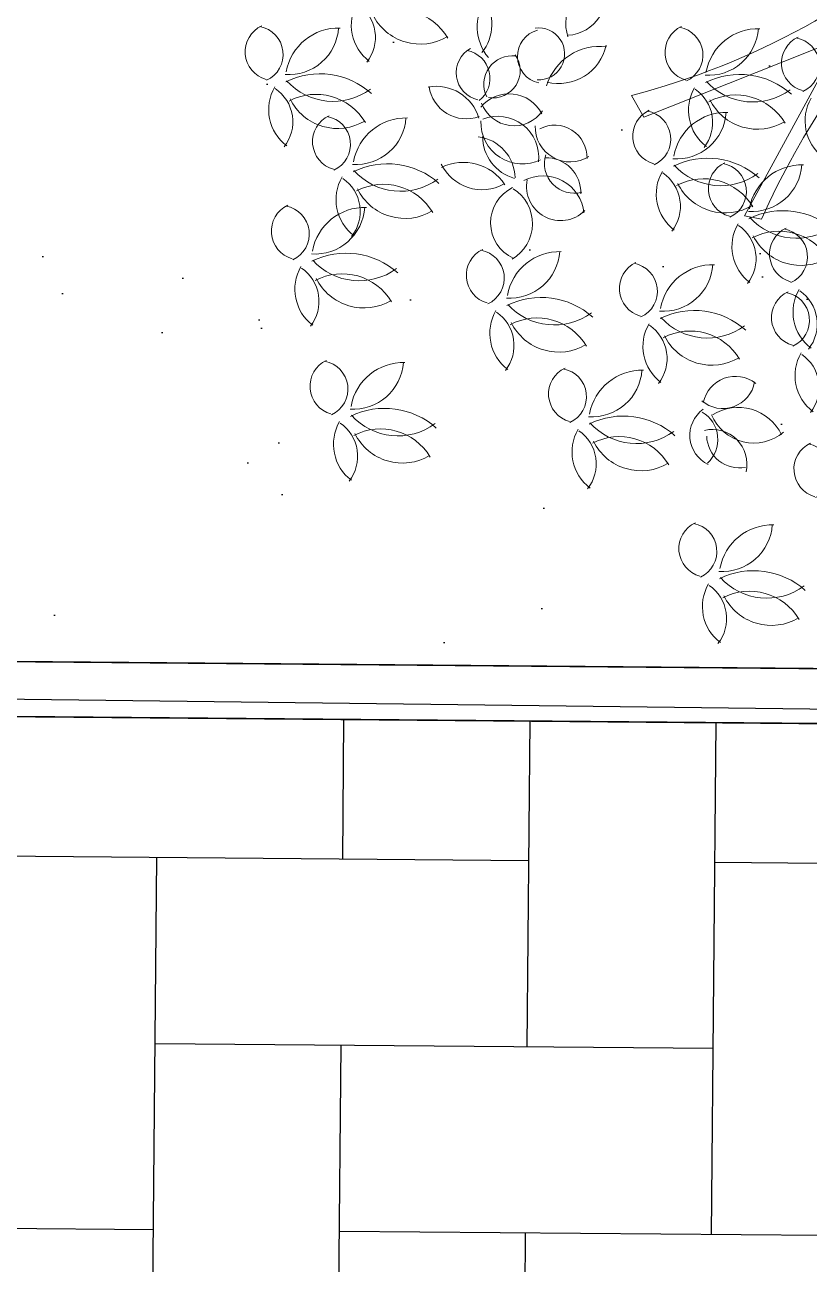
# Model space of a CAD drawing. Header units: millimetres. Extents: x 793 to 3159, y 750 to 2095.
# Drawn here: x 1251.225 to 1253.366, y 986.594 to 989.977 of the extents above; entities that cross this region are included whole.
import ezdxf

# ---------------------------------------------------------------- set-up
doc = ezdxf.new("R2010")
doc.units = ezdxf.units.MM
doc.linetypes.add('CENTER', pattern=[50.8, 31.75, -6.35, 6.35, -6.35])
doc.linetypes.add('CONTINUA', pattern=[0])
for name, color, linetype in [('A-PISOS', 252, 'Continuous'), ('A-PROY', 252, 'Continuous'), ('A-VEGETACION', 65, 'Continuous')]:
    doc.layers.add(name, color=color, linetype=linetype)
doc.layers.add('JUNTA DE AISLAMIENTO', color=7, linetype='Continuous', true_color=0x22d6dd)
doc.layers.add('JUNTA DE CONTROL', color=7, linetype='Continuous', true_color=0xf43e0b)
doc.styles.get("Standard").update_dxf_attribs({"font": 'arial.ttf'})
doc.linetypes.add('RAYACONTX', pattern='A,0.8,["X",Standard,S=0.08,R=0,X=0.025,Y=-0.04],0', length=0.8)

# ---------------------------------------------------------------- blocks, each defined once
blk = doc.blocks.new('A$C15914C01')
at = {"layer": 'A-PISOS', "linetype": 'CONTINUA', "ltscale": 0.5}
h = blk.add_hatch(dxfattribs=at)
h.set_pattern_fill('AR-HBONE', color=250, scale=0.005, angle=45)
h.set_pattern_definition([(90, (-2174.8441, -711.9263), (-0.508, 0.508), [1.524, -0.508]), (180, (-2174.8441, -711.4183), (-0.508, 0.508), [1.524, -0.508])])
h.paths.add_polyline_path([(73.8168, -6.7051), (67.8168, -6.7051), (67.8168, -10.6088), (73.8168, -10.6088)])
h.paths.add_polyline_path([(67.8168, -4.9051), (73.8168, -4.9051), (73.8168, -0.9983), (67.8168, -0.9983)])
blk = doc.blocks.new('XR-CONJUNTO$0$A$C458D45B7')
at = {"lineweight": 0, "extrusion": (-2.43104e-07, -5.45806e-06, 1)}
blk.add_lwpolyline([(0.1057, -1.746), (0.1681, -1.7494, -0.110183), (-0.0866, -0.95, -0.110183), (0.0225, -0.1181, 0.069274), (0.0548, -0.1083, -0.159056), (0.3751, -0.5382), (0.4313, -0.5098), (0.2694, -0.2414), (0.6188, -0.3643), (0.5483, -0.2962, -0.129481), (0.1024, -0.068, 0.184379), (0.1254, 0.0127), (0.8832, -0.1415), (0.8943, -0.0784), (0.1156, 0.0518, -0.487233), (0.1075, 0.0667, -0.157099), (0.4909, 0.4325), (0.4557, 0.4846), (0.2096, 0.2904), (0.2879, 0.6525), (0.2292, 0.5741, -0.1274), (0.063, 0.1098, -1.508538), (0.0487, 0.1166), (-0.0409, 1.3604), (-0.1014, 1.2588), (-0.0393, 0.4627, -0.187108), (-0.3498, 1.1361), (-0.3949, 1.1174), (-0.3356, 0.7801), (-0.586, 0.9428), (-0.6161, 0.9071, -0.222061), (-0.0345, 0.1193), (-0.0367, 0.1218), (-0.9935, 0.563), (-0.9683, 0.4373, -0.148996), (-0.7862, 0.3977), (-0.1177, 0.0214, -0.61159), (-0.1188, -0.006, -0.101655), (-1.381, -0.3864), (-1.4565, -0.4291), (-0.657, -0.3716, -0.12496), (-1.5382, -0.8654), (-1.5037, -0.924), (-0.968, -0.7054), (-1.2263, -1.1913), (-1.1801, -1.2004, -0.176723), (-0.0978, -0.0662, 0.164875), (-0.0374, -0.112, -0.122319), (-0.6656, -1.3725), (-0.6394, -1.3961), (-0.165, -0.7555, -0.101541), (-0.347, -1.7346), (-0.3067, -1.749), (-0.1198, -1.2235), (0.1057, -1.746)], format="xyb", close=True, dxfattribs=at)
at = {"lineweight": 0, "extrusion": (2.43104e-07, 5.45806e-06, -1)}
for centre, major_axis, start_param, end_param in [((-1.6027, -0.6693), (0.086, 0.0783, 0), 3.55062, 5.363168), ((-1.7206, -0.5916), (0.0749, -0.0823, 0), -1.194178, 0.664916), ((-1.8262, -0.6795), (0.0906, -0.0995, 0), 1.614915, 2.889535), ((-2.0476, -0.6746), (0.0938, 0.0854, 0), 0.129265, 1.395311), ((-2.1816, -0.6795), (0.0909, 0.0828, 0), 2.943806, 4.400315), ((-2.3482, -0.7139), (0.0813, 0.074, 0), 6.042078, 7.680112), ((-2.1744, -0.7941), (0.1055, -0.1158, 0), 3.38331, 4.908592), ((-2.1171, -0.5856), (0.0974, -0.107, 0), 0.190237, 1.841773), ((-1.3694, -0.7464), (0.0578, 0.0526, 0), 2.569534, 5.006064), ((-2.5155, -0.7546), (0.0578, 0.0526, 0), 2.569534, 5.006064), ((-2.5672, -0.7627), (0.0521, -0.0572, 0), 4.051015, 6.582941), ((-2.4752, -0.6805), (0.0917, -0.1007, 0), -0.777492, 0.800951), ((-2.338, -0.8334), (0.0977, -0.1073, 0), 2.477681, 3.902549), ((-1.7764, -0.7608), (0.0547, 0.0498, 0), 2.514693, 5.184025), ((-1.7922, -0.7543), (0.0477, -0.0524, 0), 3.730197, 7.076743), ((-1.4212, -0.7544), (0.0521, -0.0572, 0), 4.051015, 6.582941), ((-1.3292, -0.6723), (0.0917, -0.1007, 0), -0.777492, 0.800951), ((-1.192, -0.8251), (0.0977, -0.1073, 0), 2.477681, 3.902549), ((-1.051, -0.7726), (0.0578, 0.0526, 0), 2.569534, 5.006064), ((-1.1027, -0.7806), (0.0521, -0.0572, 0), 4.051015, 6.582941), ((-1.9413, -0.8068), (0.0509, -0.0559, 0), 0.945939, 3.367294), ((-1.624, -0.8846), (0.1127, 0.1027, 0), 4.169962, 5.561665), ((-1.7382, -0.7025), (0.0978, 0.089, 0), 0.938823, 2.542828), ((-2.002, -0.8225), (0.0572, 0.0521, 0), 5.641793, 7.92155), ((-1.8635, -0.8377), (0.0576, 0.0525, 0), 3.417735, 5.567883), ((-1.9167, -0.801), (0.055, 0.0501, 0), 0.107397, 2.469596), ((-2.3869, -1.0247), (0.156, 0.1421, 0), 4.983233, 6.17178), ((-1.2408, -1.0165), (0.156, 0.1421, 0), 4.983233, 6.17178), ((-2.3538, -0.717), (0.1269, 0.1155, 0), 1.666781, 3.133707), ((-2.0704, -0.9669), (0.0821, -0.0901, 0), 3.692575, 5.155285), ((-1.259, -0.9037), (0.0909, 0.0828, 0), 2.943806, 4.400315), ((-1.2077, -0.7087), (0.1269, 0.1155, 0), 1.666781, 3.133707), ((-1.2519, -1.0183), (0.1055, -0.1158, 0), 3.38331, 4.908592), ((-2.4051, -0.9119), (0.0909, 0.0828, 0), 2.943806, 4.400315), ((-2.5717, -0.9464), (0.0813, 0.074, 0), 6.042078, 7.680112), ((-2.3979, -1.0266), (0.1055, -0.1158, 0), 3.38331, 4.908592), ((-1.989, -0.8304), (0.0692, -0.076, 0), 0.38642, 2.157574), ((-1.8711, -0.9645), (0.0744, 0.0677, 0), 4.565806, 6.533384), ((-1.4256, -0.9381), (0.0813, 0.074, 0), 6.042078, 7.680112), ((-1.1946, -0.8098), (0.0974, -0.107, 0), 0.190237, 1.841773), ((-0.9405, -0.9299), (0.0909, 0.0828, 0), 2.943806, 4.400315), ((-2.3406, -0.818), (0.0974, -0.107, 0), 0.190237, 1.841773), ((-1.8588, -0.8569), (0.0633, -0.0695, 0), -0.241864, 1.949123), ((-1.4554, -0.9757), (0.0578, 0.0526, 0), 2.569534, 5.006064), ((-1.5071, -0.9838), (0.0521, -0.0572, 0), 4.051015, 6.582941), ((-1.4151, -0.9016), (0.0917, -0.1007, 0), -0.777492, 0.800951), ((-1.2779, -1.0544), (0.0977, -0.1073, 0), 2.477681, 3.902549), ((-2.3294, -0.9985), (0.0578, 0.0526, 0), 2.569534, 5.006064), ((-2.3812, -1.0065), (0.0521, -0.0572, 0), 4.051015, 6.582941), ((-2.2891, -0.9244), (0.0917, -0.1007, 0), -0.777492, 0.800951), ((-2.152, -1.0772), (0.0977, -0.1073, 0), 2.477681, 3.902549), ((-1.8349, -0.9416), (0.0765, -0.084, 0), 0.279297, 2.335483), ((-1.9016, -1.0376), (0.0829, 0.0754, 0), 5.072303, 7.119215), ((-1.7464, -1.0372), (0.0598, -0.0657, 0), 3.398385, 5.466877), ((-1.8235, -0.9794), (0.0806, -0.0885, 0), 1.008399, 2.302773), ((-1.7051, -0.9533), (0.0702, 0.0639, 0), 1.7289, 3.911271), ((-1.9684, -1.0956), (0.0847, 0.0771, 0), 5.565903, 6.997649), ((-2.2008, -1.2686), (0.156, 0.1421, 0), 4.983233, 6.17178), ((-1.9938, -1.1874), (0.1001, 0.0912, 0), 4.980953, 6.432495), ((-1.6923, -1.0522), (0.0603, 0.0549, 0), 2.047726, 4.165076), ((-1.7684, -1.1317), (0.0697, 0.0635, 0), 5.41227, 7.055783), ((-1.3268, -1.2458), (0.156, 0.1421, 0), 4.983233, 6.17178), ((-1.2476, -1.1172), (0.0578, 0.0526, 0), 2.569534, 5.006064), ((-2.1677, -0.9608), (0.1269, 0.1155, 0), 1.666781, 3.133707), ((-1.9446, -1.0025), (0.0914, 0.0833, 0), 1.806411, 3.423556), ((-1.7769, -1.1998), (0.0834, 0.076, 0), 4.961295, 6.910739), ((-1.345, -1.133), (0.0909, 0.0828, 0), 2.943806, 4.400315), ((-1.5116, -1.1674), (0.0813, 0.074, 0), 6.042078, 7.680112), ((-1.2937, -0.9381), (0.1269, 0.1155, 0), 1.666781, 3.133707), ((-1.3378, -1.2477), (0.1055, -0.1158, 0), 3.38331, 4.908592), ((-1.2994, -1.1252), (0.0521, -0.0572, 0), 4.051015, 6.582941), ((-1.2073, -1.043), (0.0917, -0.1007, 0), -0.777492, 0.800951), ((-1.0702, -1.1959), (0.0977, -0.1073, 0), 2.477681, 3.902549), ((-2.219, -1.1558), (0.0909, 0.0828, 0), 2.943806, 4.400315), ((-2.3856, -1.1902), (0.0813, 0.074, 0), 6.042078, 7.680112), ((-2.2118, -1.2704), (0.1055, -0.1158, 0), 3.38331, 4.908592), ((-1.7291, -1.1155), (0.0627, -0.0688, 0), -0.051798, 2.496029), ((-1.2805, -1.0391), (0.0974, -0.107, 0), 0.190237, 1.841773), ((-2.1546, -1.0619), (0.0974, -0.107, 0), 0.190237, 1.841773), ((-1.8126, -1.2153), (0.072, -0.0791, 0), 1.163391, 3.416553), ((-1.9175, -1.2184), (0.0757, -0.0831, 0), 4.435217, 6.484111), ((-2.4398, -1.2438), (0.0578, 0.0526, 0), 2.569534, 5.006064), ((-2.4915, -1.2519), (0.0521, -0.0572, 0), 4.051015, 6.582941), ((-2.3995, -1.1697), (0.0917, -0.1007, 0), -0.777492, 0.800951), ((-2.2623, -1.3226), (0.0977, -0.1073, 0), 2.477681, 3.902549), ((-1.119, -1.3873), (0.156, 0.1421, 0), 4.983233, 6.17178), ((-1.1372, -1.2745), (0.0909, 0.0828, 0), 2.943806, 4.400315), ((-1.3038, -1.3089), (0.0813, 0.074, 0), 6.042078, 7.680112), ((-1.0859, -1.0795), (0.1269, 0.1155, 0), 1.666781, 3.133707), ((-1.13, -1.3891), (0.1055, -0.1158, 0), 3.38331, 4.908592), ((-1.0728, -1.1806), (0.0974, -0.107, 0), 0.190237, 1.841773), ((-1.0791, -1.2944), (0.0578, 0.0526, 0), 2.569534, 5.006064), ((-1.1309, -1.3025), (0.0521, -0.0572, 0), 4.051015, 6.582941), ((-2.3111, -1.5139), (0.156, 0.1421, 0), 4.983233, 6.17178), ((-1.9065, -1.3598), (0.0578, 0.0526, 0), 2.569534, 5.006064), ((-1.9582, -1.3678), (0.0521, -0.0572, 0), 4.051015, 6.582941), ((-1.8662, -1.2856), (0.0917, -0.1007, 0), -0.777492, 0.800951), ((-1.729, -1.4385), (0.0977, -0.1073, 0), 2.477681, 3.902549), ((-2.3294, -1.4011), (0.0909, 0.0828, 0), 2.943806, 4.400315), ((-2.496, -1.4356), (0.0813, 0.074, 0), 6.042078, 7.680112), ((-2.2781, -1.2062), (0.1269, 0.1155, 0), 1.666781, 3.133707), ((-2.3222, -1.5158), (0.1055, -0.1158, 0), 3.38331, 4.908592), ((-1.4881, -1.3917), (0.0578, 0.0526, 0), 2.569534, 5.006064), ((-1.5398, -1.3998), (0.0521, -0.0572, 0), 4.051015, 6.582941), ((-1.4478, -1.3176), (0.0917, -0.1007, 0), -0.777492, 0.800951), ((-1.3106, -1.4705), (0.0977, -0.1073, 0), 2.477681, 3.902549), ((-2.2649, -1.3072), (0.0974, -0.107, 0), 0.190237, 1.841773), ((-1.7778, -1.6299), (0.156, 0.1421, 0), 4.983233, 6.17178), ((-1.0722, -1.4679), (0.0578, 0.0526, 0), 2.569534, 5.006064), ((-1.1239, -1.4759), (0.0521, -0.0572, 0), 4.051015, 6.582941), ((-0.9687, -1.4517), (0.0909, 0.0828, 0), 2.943806, 4.400315), ((-1.1353, -1.4861), (0.0813, 0.074, 0), 6.042078, 7.680112), ((-1.7447, -1.3221), (0.1269, 0.1155, 0), 1.666781, 3.133707), ((-1.7889, -1.6317), (0.1055, -0.1158, 0), 3.38331, 4.908592), ((-1.3594, -1.6618), (0.156, 0.1421, 0), 4.983233, 6.17178), ((-1.7961, -1.517), (0.0909, 0.0828, 0), 2.943806, 4.400315), ((-1.9626, -1.5515), (0.0813, 0.074, 0), 6.042078, 7.680112), ((-1.7316, -1.4231), (0.0974, -0.107, 0), 0.190237, 1.841773), ((-1.3777, -1.549), (0.0909, 0.0828, 0), 2.943806, 4.400315), ((-1.3264, -1.3541), (0.1269, 0.1155, 0), 1.666781, 3.133707), ((-1.3705, -1.6637), (0.1055, -0.1158, 0), 3.38331, 4.908592), ((-1.5443, -1.5835), (0.0813, 0.074, 0), 6.042078, 7.680112), ((-1.3132, -1.4551), (0.0974, -0.107, 0), 0.190237, 1.841773), ((-0.9618, -1.6252), (0.0909, 0.0828, 0), 2.943806, 4.400315), ((-1.1284, -1.6596), (0.0813, 0.074, 0), 6.042078, 7.680112), ((-2.3306, -1.6663), (0.0578, 0.0526, 0), 2.569534, 5.006064), ((-2.3824, -1.6743), (0.0521, -0.0572, 0), 4.051015, 6.582941), ((-2.2903, -1.5922), (0.0917, -0.1007, 0), -0.777492, 0.800951), ((-2.1531, -1.745), (0.0977, -0.1073, 0), 2.477681, 3.902549), ((-1.6791, -1.6816), (0.0578, 0.0526, 0), 2.569534, 5.006064), ((-1.7309, -1.6896), (0.0521, -0.0572, 0), 4.051015, 6.582941), ((-1.6389, -1.6075), (0.0917, -0.1007, 0), -0.777492, 0.800951), ((-1.5017, -1.7603), (0.0977, -0.1073, 0), 2.477681, 3.902549), ((-1.2818, -1.6299), (0.0592, -0.0651, 0), -0.667272, 1.44118), ((-1.2467, -1.719), (0.0602, -0.0661, 0), 2.502227, 4.54115), ((-2.202, -1.9364), (0.156, 0.1421, 0), 4.983233, 6.17178), ((-1.5505, -1.9517), (0.156, 0.1421, 0), 4.983233, 6.17178), ((-1.2828, -1.7911), (0.0649, 0.0591, 0), 2.74486, 4.817126), ((-1.2377, -1.845), (0.088, -0.0966, 0), 3.302682, 4.998485), ((-2.1689, -1.6286), (0.1269, 0.1155, 0), 1.666781, 3.133707), ((-1.3815, -1.8033), (0.0647, 0.0589, 0), 5.980387, 7.844259), ((-1.1965, -1.6859), (0.0927, 0.0844, 0), 1.60107, 3.477305), ((-2.2202, -1.8236), (0.0909, 0.0828, 0), 2.943806, 4.400315), ((-2.3868, -1.858), (0.0813, 0.074, 0), 6.042078, 7.680112), ((-2.213, -1.9382), (0.1055, -0.1158, 0), 3.38331, 4.908592), ((-1.5687, -1.8389), (0.0909, 0.0828, 0), 2.943806, 4.400315), ((-1.7353, -1.8733), (0.0813, 0.074, 0), 6.042078, 7.680112), ((-1.5174, -1.6439), (0.1269, 0.1155, 0), 1.666781, 3.133707), ((-1.5616, -1.9535), (0.1055, -0.1158, 0), 3.38331, 4.908592), ((-1.3086, -1.8699), (0.07, 0.0637, 0), 5.213427, 7.235231), ((-2.1558, -1.7297), (0.0974, -0.107, 0), 0.190237, 1.841773), ((-1.5043, -1.745), (0.0974, -0.107, 0), 0.190237, 1.841773), ((-1.2355, -1.7906), (0.0599, -0.0658, 0), 0.537292, 2.273403), ((-1.0074, -1.8808), (0.0578, 0.0526, 0), 2.569534, 5.006064), ((-1.0591, -1.8888), (0.0521, -0.0572, 0), 4.051015, 6.582941), ((-1.3195, -2.1006), (0.0578, 0.0526, 0), 2.569534, 5.006064), ((-1.3713, -2.1086), (0.0521, -0.0572, 0), 4.051015, 6.582941), ((-1.2793, -2.0264), (0.0917, -0.1007, 0), -0.777492, 0.800951), ((-1.1421, -2.1793), (0.0977, -0.1073, 0), 2.477681, 3.902549), ((-1.1909, -2.3707), (0.156, 0.1421, 0), 4.983233, 6.17178), ((-1.2091, -2.2579), (0.0909, 0.0828, 0), 2.943806, 4.400315), ((-1.1578, -2.0629), (0.1269, 0.1155, 0), 1.666781, 3.133707), ((-1.202, -2.3725), (0.1055, -0.1158, 0), 3.38331, 4.908592), ((-1.3757, -2.2923), (0.0813, 0.074, 0), 6.042078, 7.680112), ((-1.1447, -2.164), (0.0974, -0.107, 0), 0.190237, 1.841773)]:
    blk.add_ellipse(centre, major_axis=major_axis, ratio=1, start_param=start_param, end_param=end_param, dxfattribs=at)

msp = doc.modelspace()

# ---------------------------------------------------------------- hatches: boundary and pattern name
at = {"layer": 'A-VEGETACION', "linetype": 'CONTINUA'}
h = msp.add_hatch(dxfattribs=at)
h.set_pattern_fill('AR-SAND', color=256, scale=0.02, angle=0.03244)
h.set_pattern_definition([(37.53244, (-1001.5859, 296.5847), (-0.03255485, 0.9788082), [0, -0.77216, 0, -0.8636, 0, -0.8255]), (7.53244, (-1001.5859, 296.5847), (0.89823466, 1.434159), [0, -0.41656, 0, -0.69596, 0, -0.2667]), (327.53244, (-1002.2107, 296.5844), (1.58198286, 0.00377012), [0, -0.254, 0, -0.9144, 0, -1.1938]), (317.53244, (-1002.2107, 296.5844), (1.5268602, 0.44672325), [0, -0.127, 0, -0.59944, 0, -0.6858])])
h.paths.add_polyline_path([(1234.79859, 988.38245), (1234.8411, 993.23734), (1220.72164, 993.36095), (1220.67913, 988.50606)])
h.paths.add_polyline_path([(1243.09827, 988.30979), (1257.21773, 988.18617), (1257.26024, 993.04106), (1243.14078, 993.16467)])

# ---------------------------------------------------------------- linework, layer by layer
at = {"layer": 'A-PROY', "linetype": 'CONTINUA', "ltscale": 0.5}
for p, q in [((1243.09827, 988.30979, 168.38412), (1257.21773, 988.18617, 168.38412)), ((1242.94697, 988.16111, 168.38412), (1257.36641, 988.03487, 168.38412))]:
    msp.add_line(p, q, dxfattribs=at)
at = {"layer": 'A-PROY', "linetype": 'CONTINUA', "ltscale": 0.5, "elevation": 168.38412}
for points in [[(1241.98321, 993.17481), (1257.41023, 993.03975), (1257.36641, 988.03487), (1242.94697, 988.16111)], [(1241.98321, 993.17481), (1257.26024, 993.04106), (1257.21773, 988.18617), (1243.09827, 988.30979)]]:
    msp.add_lwpolyline(points, dxfattribs=at)
at = {"layer": 'Defpoints'}
msp.add_line((1220.67913, 988.50606, 168.38412), (1266.69025, 987.94899, 293.79427), dxfattribs=at)
at = {"layer": 'JUNTA DE AISLAMIENTO', "linetype": 'RAYACONTX', "elevation": 380.20176}
msp.add_lwpolyline([(1329.00633, 987.40767), (1220.52782, 988.35738), (1220.90055, 1030.93082), (1257.73914, 1030.60831), (1257.38346, 989.9347), (1266.47583, 989.85507), (1266.81794, 1028.93844), (1266.21796, 1028.9437), (1266.22323, 1029.54368), (1265.62325, 1029.54894), (1265.62911, 1030.14891), (1265.02853, 1030.15418), (1265.04345, 1031.85411), (1263.84349, 1031.86464), (1263.88121, 1036.16447), (1262.68125, 1036.175), (1262.7287, 1041.58454)], dxfattribs=at)

# ---------------------------------------------------------------- block references
at = {"layer": 'A-VEGETACION', "linetype": 'CONTINUA', "ltscale": 0.5, "rotation": 359.498395229543}
msp.add_blockref('XR-CONJUNTO$0$A$C458D45B7', (1254.42636, 990.63618, 168.38412), dxfattribs=at)
at = {"layer": 'JUNTA DE CONTROL', "linetype": 'CENTER', "ltscale": 0.05, "rotation": 359.5035917933524}
msp.add_blockref('A$C15914C01', (1179.60612, 989.70753, 293.72089), dxfattribs=at)

doc.saveas('drawing.dxf')
